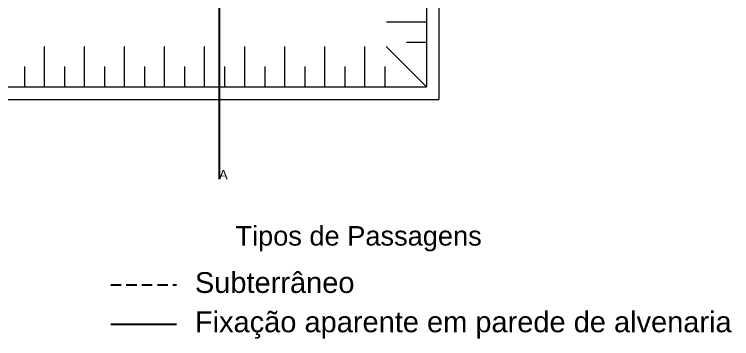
# Model space of a CAD drawing. Header units: millimetres. Extents: x 100 to 940, y 100 to 694.
# Drawn here: x 335 to 438.6, y 421.8 to 468.6 of the extents above; entities that cross this region are included whole.
import ezdxf

# ---------------------------------------------------------------- set-up
doc = ezdxf.new("R2010")
doc.units = ezdxf.units.MM
doc.linetypes.add('DASHED', pattern=[0.75, 0.5, -0.25])
doc.layers.add('COTAS', color=5, linetype='Continuous', lineweight=5)
doc.layers.add('PAREDE', color=7, linetype='Continuous', lineweight=9)
doc.styles.get("Standard").update_dxf_attribs({"font": 'arial.ttf'})

msp = doc.modelspace()

# ---------------------------------------------------------------- linework, layer by layer
at = {"color": 1}
msp.add_line((364.569, 541.479), (364.569, 444.797), dxfattribs=at)
at = {"color": 0, "linetype": 'DASHED', "ltscale": 3}
msp.add_line((348.91, 429.525), (358.394, 429.525), dxfattribs=at)
at = {"color": 0}
msp.add_line((348.91, 423.849), (358.394, 423.849), dxfattribs=at)
at = {"layer": 'PAREDE'}
for p, q in [((396.323, 634.452), (396.323, 456.327)), ((394.542, 632.671), (394.542, 458.109)), ((394.542, 467.46), (388.753, 467.46)), ((391.647, 464.566), (394.586, 464.566)), ((339.323, 458.153), (339.323, 463.942)), ((339.323, 458.153), (339.323, 463.942)), ((345.112, 458.153), (345.112, 463.942)), ((345.112, 458.153), (345.112, 463.942)), ((350.901, 458.153), (350.901, 463.942)), ((350.901, 458.153), (350.901, 463.942)), ((356.69, 458.153), (356.69, 463.942)), ((356.69, 458.153), (356.69, 463.942)), ((362.479, 458.153), (362.479, 463.942)), ((362.479, 458.153), (362.479, 463.942)), ((368.268, 458.153), (368.268, 463.942)), ((368.268, 458.153), (368.268, 463.942)), ((368.268, 458.153), (368.268, 463.942)), ((368.268, 458.153), (368.268, 463.942)), ((374.057, 458.153), (374.057, 463.942)), ((374.057, 458.153), (374.057, 463.942)), ((379.846, 458.153), (379.846, 463.942)), ((379.846, 458.153), (379.846, 463.942)), ((385.635, 458.153), (385.635, 463.942)), ((394.542, 458.109), (388.708, 463.942)), ((394.542, 458.109), (388.753, 463.898)), ((336.428, 461.048), (336.428, 458.109)), ((342.217, 461.048), (342.217, 458.109)), ((348.007, 461.048), (348.007, 458.109)), ((353.796, 461.048), (353.796, 458.109)), ((359.585, 461.048), (359.585, 458.109)), ((365.374, 461.048), (365.374, 458.109)), ((371.163, 461.048), (371.163, 458.109)), ((376.952, 461.048), (376.952, 458.109)), ((382.741, 461.048), (382.741, 458.109)), ((388.53, 461.048), (388.53, 458.109)), ((219.979, 458.109), (394.542, 458.109)), ((218.198, 456.327), (396.323, 456.327))]:
    msp.add_line(p, q, dxfattribs=at)

# ---------------------------------------------------------------- texts
at = {"layer": 'COTAS', "color": 1, "insert": (364.569, 446.133), "char_height": 1.336, "attachment_point": 1}
msp.add_mtext_dynamic_manual_height_columns('A', width=1385.51337, gutter_width=0.75, heights=[0], dxfattribs=at)
at = {"layer": 'COTAS', "color": 0, "insert": (366.934, 438.026), "char_height": 2.8125, "attachment_point": 1}
msp.add_mtext_dynamic_manual_height_columns('Tipos de Passagens', width=4099.92409, gutter_width=0.75, heights=[0], dxfattribs=at)
at = {"layer": 'COTAS', "color": 0, "ltscale": 3, "char_height": 3, "attachment_point": 1}
for s, insert in [('Subterrâneo', (361.075, 431.38)), ('Fixação aparente em parede de alvenaria', (361.075, 425.704))]:
    msp.add_mtext_dynamic_manual_height_columns(s, width=1385.51337, gutter_width=0.75, heights=[0], dxfattribs=dict(at, insert=insert))

doc.saveas('drawing.dxf')
